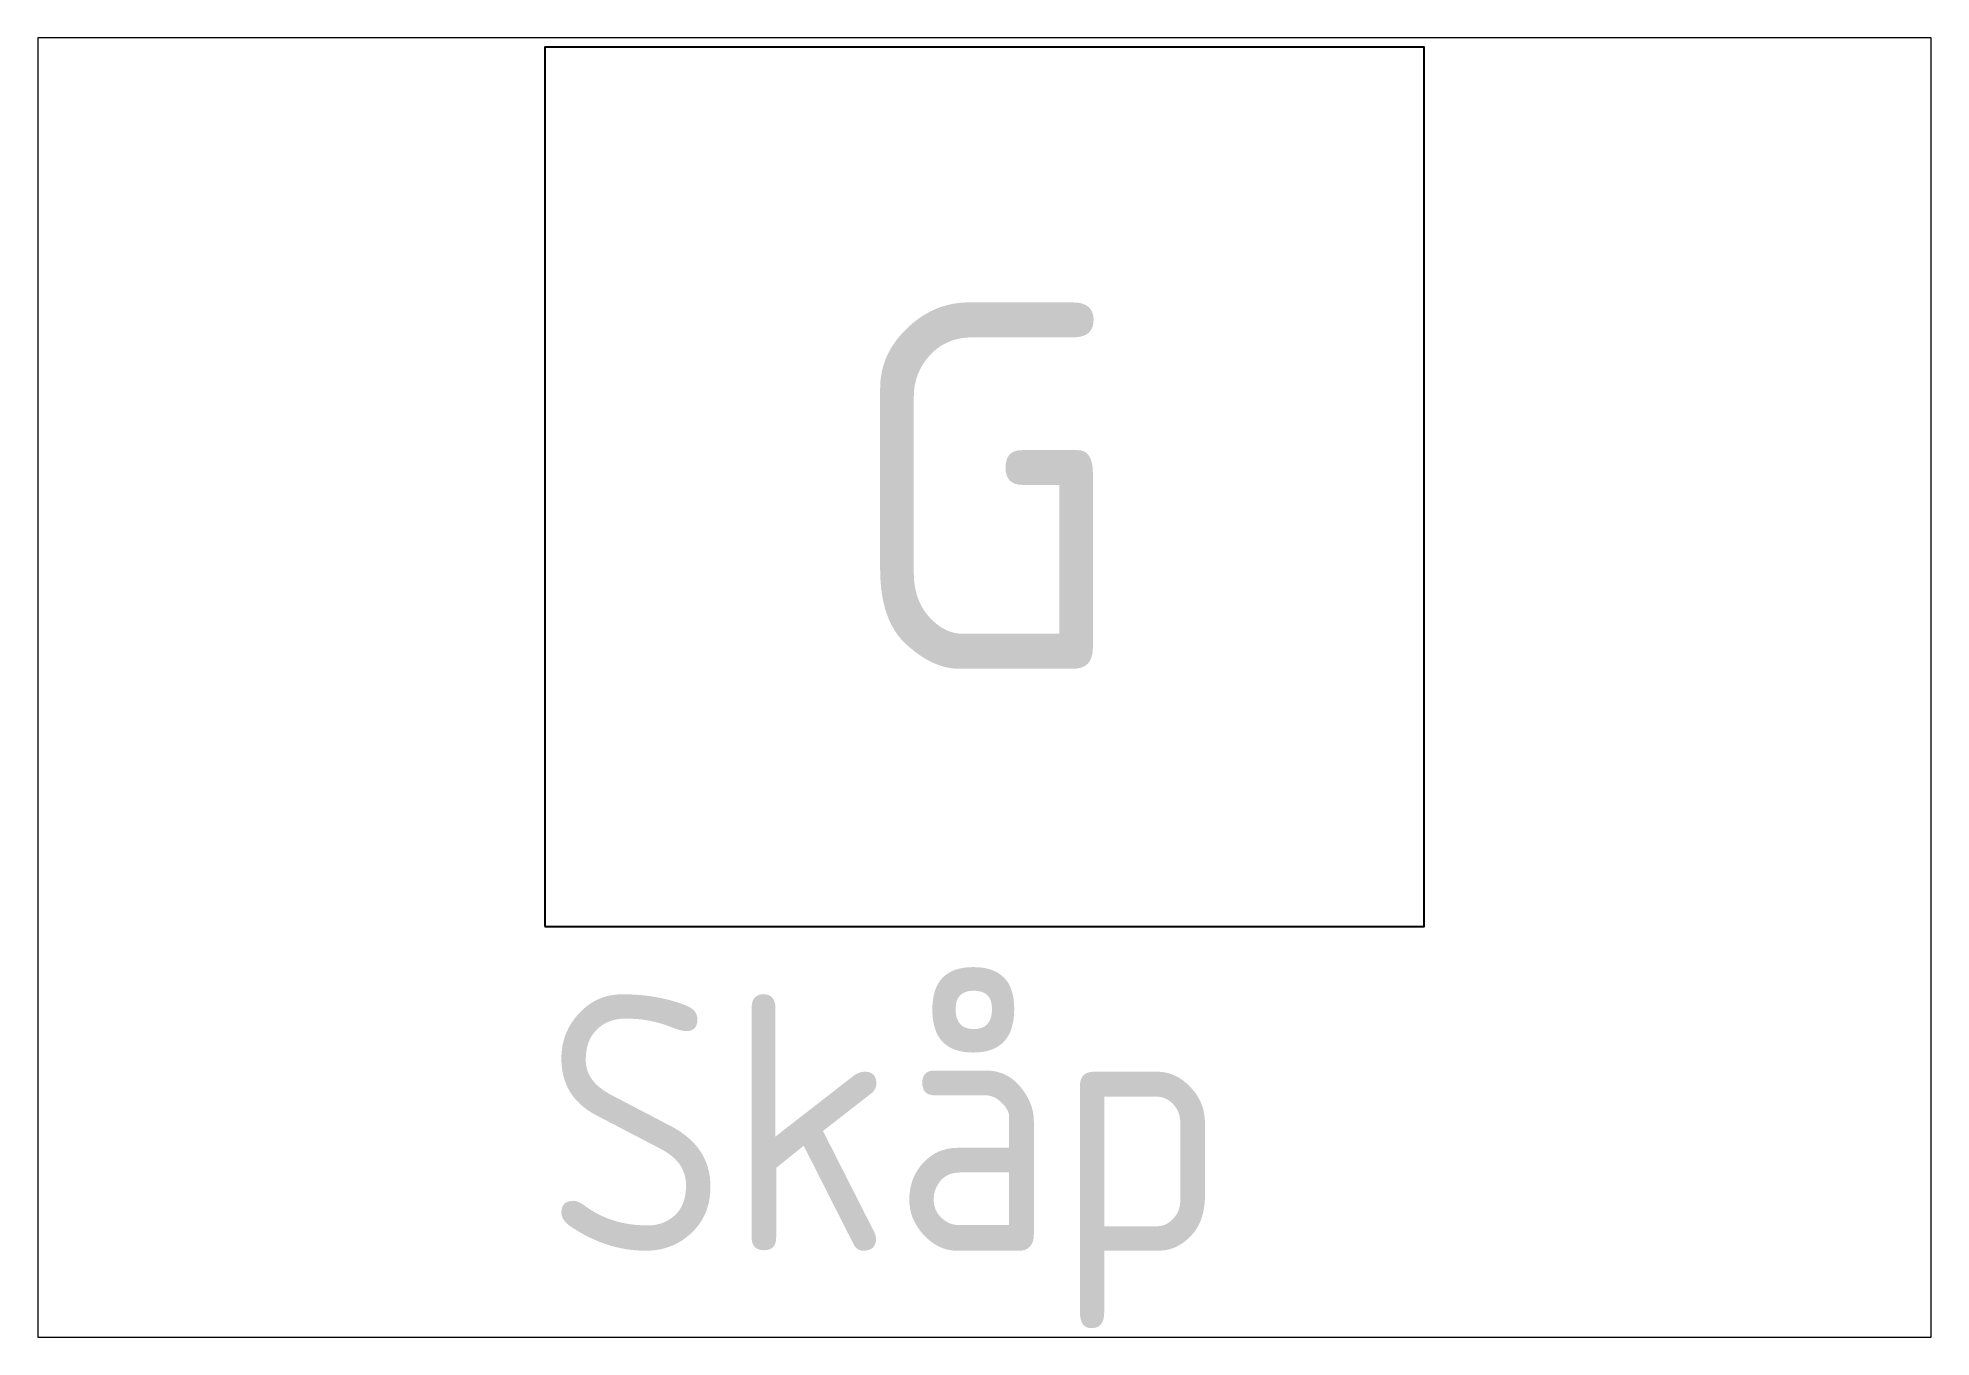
# Paper-space layout 'Layout1' of a CAD drawing. Header units: millimetres. Extents: x 29 to 260, y 20 to 178.
# The model-space entities are those that its viewports show. They can reach past a viewport. Long polylines and large blocks are cut down to what shows.
import ezdxf
from ezdxf.enums import TextEntityAlignment as Align

# ---------------------------------------------------------------- set-up
doc = ezdxf.new("R2010")
doc.units = ezdxf.units.MM
doc.header["$LTSCALE"] = 50
doc.styles.add('ISO', font='isocp.shx')

# ---------------------------------------------------------------- blocks, each defined once
blk = doc.blocks.new('SKÅP_DYNAMISKT_2DBLOCK')
at = {"ltscale": 0.5}
blk.add_lwpolyline([(0, -600), (600, -600), (600, 0), (0, 0)], close=True, dxfattribs=at)
at = {"ltscale": 0.5, "style": 'ISO'}
blk.add_attdef('SKÅP', text='', height=250, dxfattribs=at).set_placement((300, -300), align=Align.MIDDLE_CENTER)

msp = doc.modelspace()

# ---------------------------------------------------------------- block references
at = {"ltscale": 0.5}
msp.add_blockref('SKÅP_DYNAMISKT_2DBLOCK', (71.4, 7952.5, -1.9), dxfattribs=at).add_auto_attribs({'SKÅP': 'G'})

# ---------------------------------------------------------------- texts
at = {"insert": (71.4, 7306.2, -1.9), "char_height": 175, "width": 2096.889, "attachment_point": 1, "style": 'ISO'}
msp.add_mtext('Skåp', dxfattribs=at)

psp = doc.layouts.get("Layout1")

# ---------------------------------------------------------------- viewports
at = {"layer": '0'}
psp.add_viewport(center=(144.23, 98.98), size=(230.77, 158.3605), view_center_point=(371.39, 7515.57), view_height=886.6185, dxfattribs=at)

doc.saveas('drawing.dxf')
